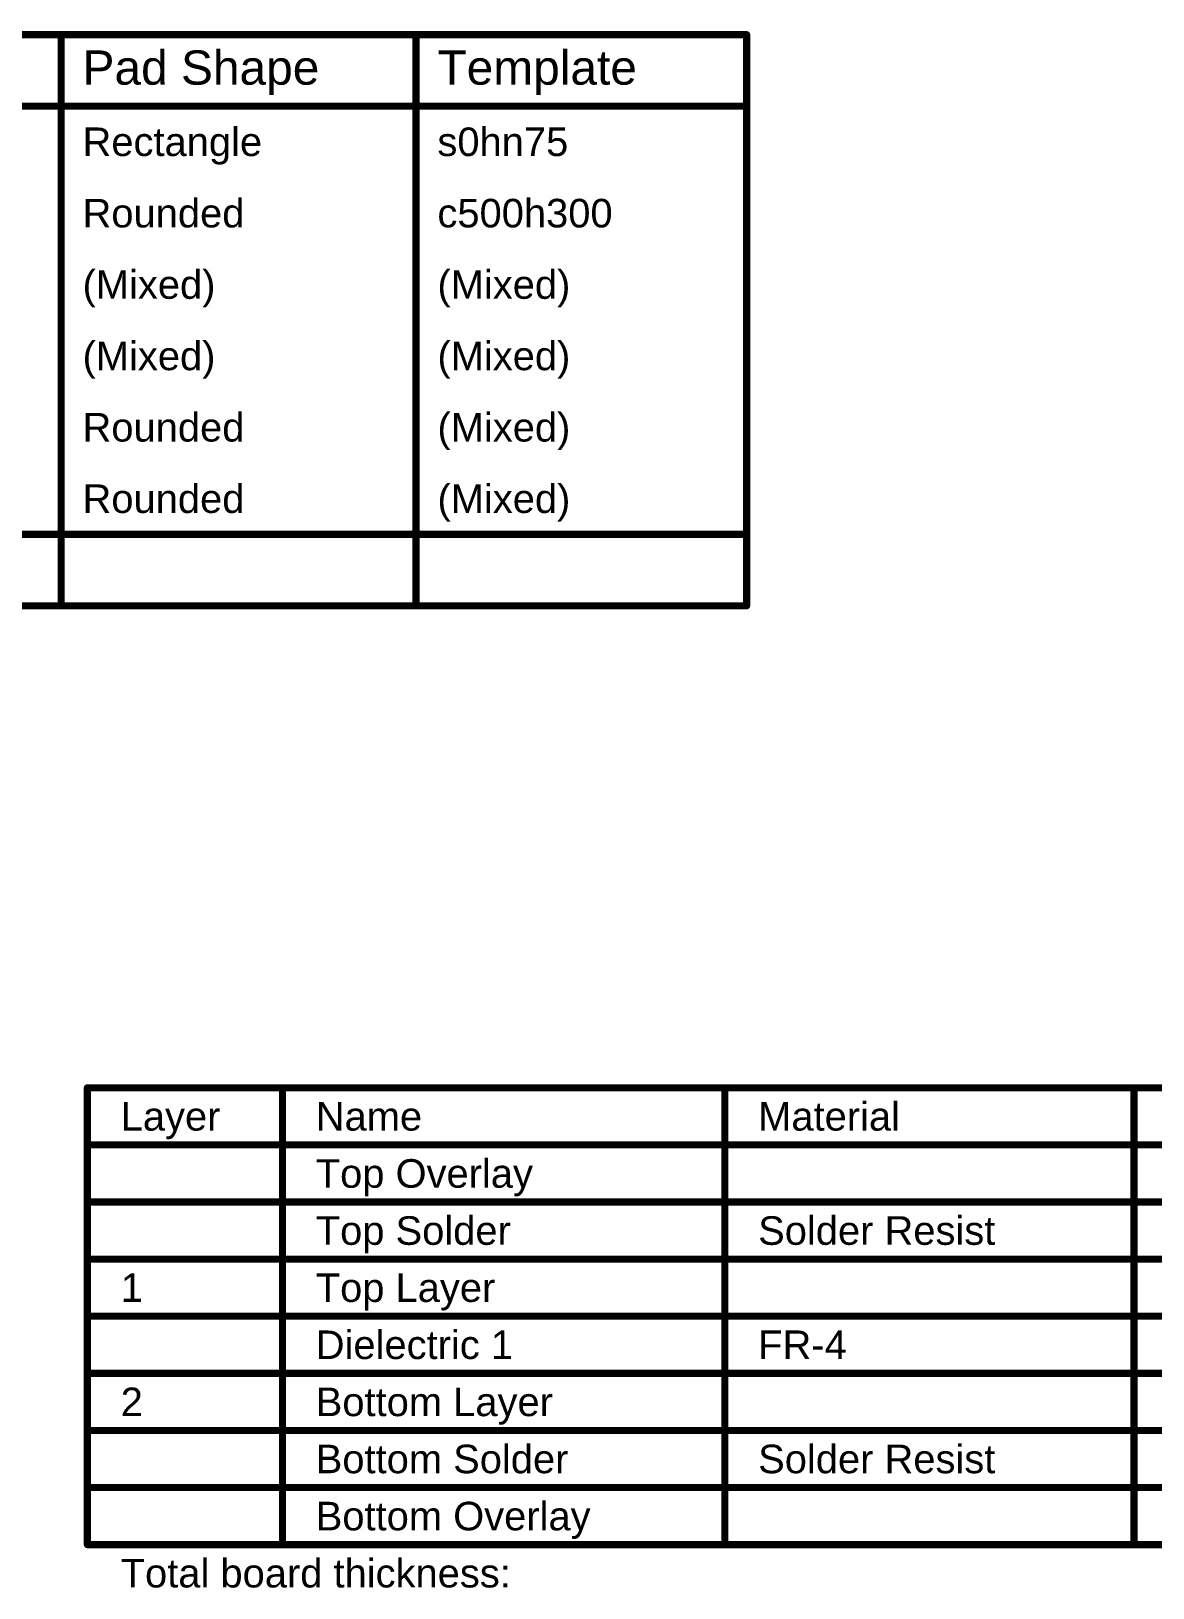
# Model space of a CAD drawing. Header units: inches. Extents: x -40 to 219, y 2 to 133.
# Drawn here: x 100.4 to 160.3, y 50.4 to 133.5 of the extents above; entities that cross this region are included whole.
import ezdxf

# ---------------------------------------------------------------- set-up
doc = ezdxf.new("R2010")
doc.units = ezdxf.units.IN
doc.layers.add('Drill Drawing', color=1, linetype='Continuous')
doc.layers.add('Fabrication', color=76, linetype='Continuous')
doc.styles.add('Arial', font='', dxfattribs={"height": 0.2})
doc.styles.get('Arial').set_extended_font_data('Arial')

msp = doc.modelspace()

# ---------------------------------------------------------------- linework, layer by layer
at = {"layer": 'Drill Drawing'}
for points in [[(-40.21, 133.274, 0.381, 0.381, 0), (138.608, 133.274, 0.381, 0.381, 0)], [(102.017, 102.794, 0.381, 0.381, 0), (102.017, 133.274, 0.381, 0.381, 0)], [(120.96, 102.794, 0.381, 0.381, 0), (120.96, 133.274, 0.381, 0.381, 0)], [(138.608, 102.794, 0.381, 0.381, 0), (138.608, 133.274, 0.381, 0.381, 0)], [(-40.21, 129.464, 0.381, 0.381, 0), (138.608, 129.464, 0.381, 0.381, 0)], [(-40.21, 106.604, 0.381, 0.381, 0), (138.608, 106.604, 0.381, 0.381, 0)], [(-40.21, 102.794, 0.381, 0.381, 0), (138.608, 102.794, 0.381, 0.381, 0)]]:
    msp.add_lwpolyline(points, format="xyseb", dxfattribs=at)
for points in [[(101.921, 133.274, 0.191, 0.191, 1), (102.112, 133.274, 0.191, 0.191, 1)], [(120.865, 133.274, 0.191, 0.191, 1), (121.055, 133.274, 0.191, 0.191, 1)], [(138.513, 133.274, 0.191, 0.191, 1), (138.704, 133.274, 0.191, 0.191, 1)], [(138.513, 133.274, 0.191, 0.191, 1), (138.704, 133.274, 0.191, 0.191, 1)], [(138.513, 129.464, 0.191, 0.191, 1), (138.704, 129.464, 0.191, 0.191, 1)], [(138.513, 106.604, 0.191, 0.191, 1), (138.704, 106.604, 0.191, 0.191, 1)], [(101.921, 102.794, 0.191, 0.191, 1), (102.112, 102.794, 0.191, 0.191, 1)], [(120.865, 102.794, 0.191, 0.191, 1), (121.055, 102.794, 0.191, 0.191, 1)], [(138.513, 102.794, 0.191, 0.191, 1), (138.704, 102.794, 0.191, 0.191, 1)], [(138.513, 102.794, 0.191, 0.191, 1), (138.704, 102.794, 0.191, 0.191, 1)]]:
    msp.add_lwpolyline(points, format="xyseb", close=True, dxfattribs=at)
at = {"layer": 'Fabrication'}
for points in [[(103.418, 77.064, 0.381, 0.381, 0), (218.704, 77.064, 0.381, 0.381, 0)], [(103.418, 52.68, 0.381, 0.381, 0), (103.418, 77.064, 0.381, 0.381, 0)], [(113.83, 52.68, 0.381, 0.381, 0), (113.83, 77.064, 0.381, 0.381, 0)], [(137.445, 52.68, 0.381, 0.381, 0), (137.445, 77.064, 0.381, 0.381, 0)], [(159.283, 52.68, 0.381, 0.381, 0), (159.283, 77.064, 0.381, 0.381, 0)], [(103.418, 74.016, 0.381, 0.381, 0), (218.704, 74.016, 0.381, 0.381, 0)], [(103.418, 70.968, 0.381, 0.381, 0), (113.83, 70.968, 0.381, 0.381, 0)], [(113.83, 70.968, 0.381, 0.381, 0), (137.445, 70.968, 0.381, 0.381, 0)], [(137.445, 70.968, 0.381, 0.381, 0), (159.283, 70.968, 0.381, 0.381, 0)], [(159.283, 70.968, 0.381, 0.381, 0), (175.789, 70.968, 0.381, 0.381, 0)], [(103.418, 67.92, 0.381, 0.381, 0), (113.83, 67.92, 0.381, 0.381, 0)], [(113.83, 67.92, 0.381, 0.381, 0), (137.445, 67.92, 0.381, 0.381, 0)], [(137.445, 67.92, 0.381, 0.381, 0), (159.283, 67.92, 0.381, 0.381, 0)], [(159.283, 67.92, 0.381, 0.381, 0), (175.789, 67.92, 0.381, 0.381, 0)], [(103.418, 64.872, 0.381, 0.381, 0), (113.83, 64.872, 0.381, 0.381, 0)], [(113.83, 64.872, 0.381, 0.381, 0), (137.445, 64.872, 0.381, 0.381, 0)], [(137.445, 64.872, 0.381, 0.381, 0), (159.283, 64.872, 0.381, 0.381, 0)], [(159.283, 64.872, 0.381, 0.381, 0), (175.789, 64.872, 0.381, 0.381, 0)], [(103.418, 61.824, 0.381, 0.381, 0), (113.83, 61.824, 0.381, 0.381, 0)], [(113.83, 61.824, 0.381, 0.381, 0), (137.445, 61.824, 0.381, 0.381, 0)], [(137.445, 61.824, 0.381, 0.381, 0), (159.283, 61.824, 0.381, 0.381, 0)], [(159.283, 61.824, 0.381, 0.381, 0), (175.789, 61.824, 0.381, 0.381, 0)], [(103.418, 58.776, 0.381, 0.381, 0), (113.83, 58.776, 0.381, 0.381, 0)], [(113.83, 58.776, 0.381, 0.381, 0), (137.445, 58.776, 0.381, 0.381, 0)], [(137.445, 58.776, 0.381, 0.381, 0), (159.283, 58.776, 0.381, 0.381, 0)], [(159.283, 58.776, 0.381, 0.381, 0), (175.789, 58.776, 0.381, 0.381, 0)], [(103.418, 55.728, 0.381, 0.381, 0), (113.83, 55.728, 0.381, 0.381, 0)], [(113.83, 55.728, 0.381, 0.381, 0), (137.445, 55.728, 0.381, 0.381, 0)], [(137.445, 55.728, 0.381, 0.381, 0), (159.283, 55.728, 0.381, 0.381, 0)], [(159.283, 55.728, 0.381, 0.381, 0), (175.789, 55.728, 0.381, 0.381, 0)], [(103.418, 52.68, 0.381, 0.381, 0), (113.83, 52.68, 0.381, 0.381, 0)], [(113.83, 52.68, 0.381, 0.381, 0), (137.445, 52.68, 0.381, 0.381, 0)], [(137.445, 52.68, 0.381, 0.381, 0), (159.283, 52.68, 0.381, 0.381, 0)], [(159.283, 52.68, 0.381, 0.381, 0), (175.789, 52.68, 0.381, 0.381, 0)]]:
    msp.add_lwpolyline(points, format="xyseb", dxfattribs=at)
for points in [[(103.323, 77.064, 0.191, 0.191, 1), (103.513, 77.064, 0.191, 0.191, 1)], [(103.323, 77.064, 0.191, 0.191, 1), (103.513, 77.064, 0.191, 0.191, 1)], [(113.735, 77.064, 0.191, 0.191, 1), (113.925, 77.064, 0.191, 0.191, 1)], [(137.35, 77.064, 0.191, 0.191, 1), (137.541, 77.064, 0.191, 0.191, 1)], [(159.188, 77.064, 0.191, 0.191, 1), (159.379, 77.064, 0.191, 0.191, 1)], [(103.323, 74.016, 0.191, 0.191, 1), (103.513, 74.016, 0.191, 0.191, 1)], [(103.323, 70.968, 0.191, 0.191, 1), (103.513, 70.968, 0.191, 0.191, 1)], [(113.735, 70.968, 0.191, 0.191, 1), (113.925, 70.968, 0.191, 0.191, 1)], [(113.735, 70.968, 0.191, 0.191, 1), (113.925, 70.968, 0.191, 0.191, 1)], [(137.35, 70.968, 0.191, 0.191, 1), (137.541, 70.968, 0.191, 0.191, 1)], [(137.35, 70.968, 0.191, 0.191, 1), (137.541, 70.968, 0.191, 0.191, 1)], [(159.188, 70.968, 0.191, 0.191, 1), (159.379, 70.968, 0.191, 0.191, 1)], [(159.188, 70.968, 0.191, 0.191, 1), (159.379, 70.968, 0.191, 0.191, 1)], [(103.323, 67.92, 0.191, 0.191, 1), (103.513, 67.92, 0.191, 0.191, 1)], [(113.735, 67.92, 0.191, 0.191, 1), (113.925, 67.92, 0.191, 0.191, 1)], [(113.735, 67.92, 0.191, 0.191, 1), (113.925, 67.92, 0.191, 0.191, 1)], [(137.35, 67.92, 0.191, 0.191, 1), (137.541, 67.92, 0.191, 0.191, 1)], [(137.35, 67.92, 0.191, 0.191, 1), (137.541, 67.92, 0.191, 0.191, 1)], [(159.188, 67.92, 0.191, 0.191, 1), (159.379, 67.92, 0.191, 0.191, 1)], [(159.188, 67.92, 0.191, 0.191, 1), (159.379, 67.92, 0.191, 0.191, 1)], [(103.323, 64.872, 0.191, 0.191, 1), (103.513, 64.872, 0.191, 0.191, 1)], [(113.735, 64.872, 0.191, 0.191, 1), (113.925, 64.872, 0.191, 0.191, 1)], [(113.735, 64.872, 0.191, 0.191, 1), (113.925, 64.872, 0.191, 0.191, 1)], [(137.35, 64.872, 0.191, 0.191, 1), (137.541, 64.872, 0.191, 0.191, 1)], [(137.35, 64.872, 0.191, 0.191, 1), (137.541, 64.872, 0.191, 0.191, 1)], [(159.188, 64.872, 0.191, 0.191, 1), (159.379, 64.872, 0.191, 0.191, 1)], [(159.188, 64.872, 0.191, 0.191, 1), (159.379, 64.872, 0.191, 0.191, 1)], [(103.323, 61.824, 0.191, 0.191, 1), (103.513, 61.824, 0.191, 0.191, 1)], [(113.735, 61.824, 0.191, 0.191, 1), (113.925, 61.824, 0.191, 0.191, 1)], [(113.735, 61.824, 0.191, 0.191, 1), (113.925, 61.824, 0.191, 0.191, 1)], [(137.35, 61.824, 0.191, 0.191, 1), (137.541, 61.824, 0.191, 0.191, 1)], [(137.35, 61.824, 0.191, 0.191, 1), (137.541, 61.824, 0.191, 0.191, 1)], [(159.188, 61.824, 0.191, 0.191, 1), (159.379, 61.824, 0.191, 0.191, 1)], [(159.188, 61.824, 0.191, 0.191, 1), (159.379, 61.824, 0.191, 0.191, 1)], [(103.323, 58.776, 0.191, 0.191, 1), (103.513, 58.776, 0.191, 0.191, 1)], [(113.735, 58.776, 0.191, 0.191, 1), (113.925, 58.776, 0.191, 0.191, 1)], [(113.735, 58.776, 0.191, 0.191, 1), (113.925, 58.776, 0.191, 0.191, 1)], [(137.35, 58.776, 0.191, 0.191, 1), (137.541, 58.776, 0.191, 0.191, 1)], [(137.35, 58.776, 0.191, 0.191, 1), (137.541, 58.776, 0.191, 0.191, 1)], [(159.188, 58.776, 0.191, 0.191, 1), (159.379, 58.776, 0.191, 0.191, 1)], [(159.188, 58.776, 0.191, 0.191, 1), (159.379, 58.776, 0.191, 0.191, 1)], [(103.323, 55.728, 0.191, 0.191, 1), (103.513, 55.728, 0.191, 0.191, 1)], [(113.735, 55.728, 0.191, 0.191, 1), (113.925, 55.728, 0.191, 0.191, 1)], [(113.735, 55.728, 0.191, 0.191, 1), (113.925, 55.728, 0.191, 0.191, 1)], [(137.35, 55.728, 0.191, 0.191, 1), (137.541, 55.728, 0.191, 0.191, 1)], [(137.35, 55.728, 0.191, 0.191, 1), (137.541, 55.728, 0.191, 0.191, 1)], [(159.188, 55.728, 0.191, 0.191, 1), (159.379, 55.728, 0.191, 0.191, 1)], [(159.188, 55.728, 0.191, 0.191, 1), (159.379, 55.728, 0.191, 0.191, 1)], [(103.323, 52.68, 0.191, 0.191, 1), (103.513, 52.68, 0.191, 0.191, 1)], [(103.323, 52.68, 0.191, 0.191, 1), (103.513, 52.68, 0.191, 0.191, 1)], [(113.735, 52.68, 0.191, 0.191, 1), (113.925, 52.68, 0.191, 0.191, 1)], [(113.735, 52.68, 0.191, 0.191, 1), (113.925, 52.68, 0.191, 0.191, 1)], [(113.735, 52.68, 0.191, 0.191, 1), (113.925, 52.68, 0.191, 0.191, 1)], [(137.35, 52.68, 0.191, 0.191, 1), (137.541, 52.68, 0.191, 0.191, 1)], [(137.35, 52.68, 0.191, 0.191, 1), (137.541, 52.68, 0.191, 0.191, 1)], [(137.35, 52.68, 0.191, 0.191, 1), (137.541, 52.68, 0.191, 0.191, 1)], [(159.188, 52.68, 0.191, 0.191, 1), (159.379, 52.68, 0.191, 0.191, 1)], [(159.188, 52.68, 0.191, 0.191, 1), (159.379, 52.68, 0.191, 0.191, 1)], [(159.188, 52.68, 0.191, 0.191, 1), (159.379, 52.68, 0.191, 0.191, 1)]]:
    msp.add_lwpolyline(points, format="xyseb", close=True, dxfattribs=at)

# ---------------------------------------------------------------- texts
at = {"layer": 'Drill Drawing', "style": 'Arial'}
for s, height, p in [('Pad Shape', 1.8288, (103.16, 130.607)), ('Template', 1.8288, (122.103, 130.607)), ('Rectangle', 1.524, (103.16, 126.797)), ('s0hn75', 1.524, (122.103, 126.797)), ('Rounded', 1.524, (103.16, 122.987)), ('c500h300', 1.524, (122.103, 122.987)), ('(Mixed)', 1.524, (103.16, 119.177)), ('(Mixed)', 1.524, (122.103, 119.177)), ('(Mixed)', 1.524, (103.16, 115.367)), ('(Mixed)', 1.524, (122.103, 115.367)), ('Rounded', 1.524, (103.16, 111.557)), ('(Mixed)', 1.524, (122.103, 111.557)), ('Rounded', 1.524, (103.16, 107.747)), ('(Mixed)', 1.524, (122.103, 107.747))]:
    msp.add_text(s, height=height, dxfattribs=at).set_placement(p)
at = {"layer": 'Fabrication', "style": 'Arial'}
for s, p in [('Layer', (105.196, 74.778)), ('Name', (115.608, 74.778)), ('Material', (139.223, 74.778)), ('Top Overlay', (115.608, 71.73)), ('Top Solder', (115.608, 68.682)), ('Solder Resist', (139.223, 68.682)), ('1', (105.196, 65.634)), ('Top Layer', (115.608, 65.634)), ('Dielectric 1', (115.608, 62.586)), ('FR-4', (139.223, 62.586)), ('2', (105.196, 59.538)), ('Bottom Layer', (115.608, 59.538)), ('Bottom Solder', (115.608, 56.49)), ('Solder Resist', (139.223, 56.49)), ('Bottom Overlay', (115.608, 53.442)), ('Total board thickness:', (105.196, 50.394))]:
    msp.add_text(s, height=1.524, dxfattribs=at).set_placement(p)

doc.saveas('drawing.dxf')
